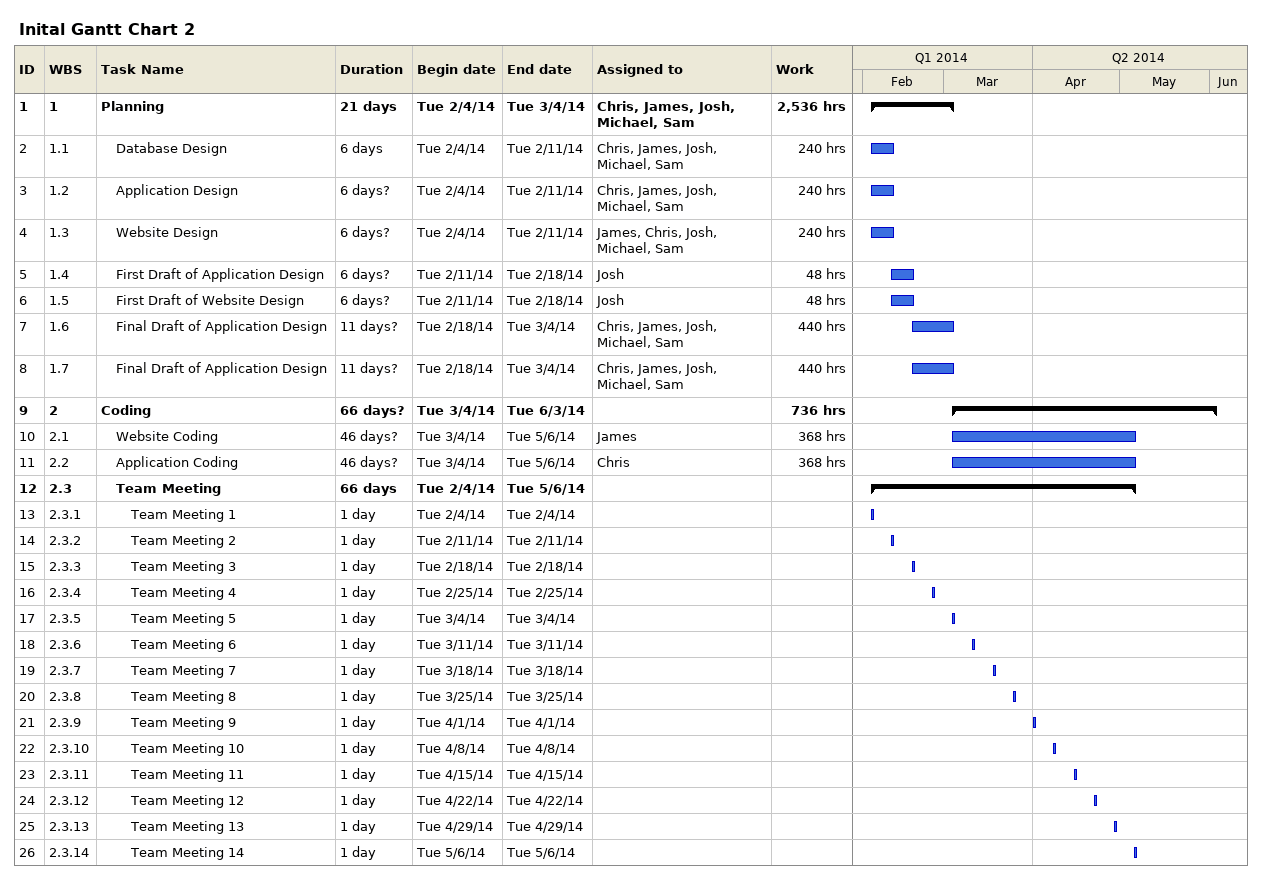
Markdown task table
Inital Gantt Chart 2

| ID | WBS | Task | Duration | Start | Finish | Resources | Work (h) |
|---|---|---|---|---|---|---|---|
| 1 | 1 | **Planning** | 21d | 2014-02-04 | 2014-03-04 | Chris, James, Josh, Michael, Sam | 2536 |
| 2 | 1.1 | Database Design | 6d | 2014-02-04 | 2014-02-11 | Chris, James, Josh, Michael, Sam | 240 |
| 3 | 1.2 | Application Design | 6d? | 2014-02-04 | 2014-02-11 | Chris, James, Josh, Michael, Sam | 240 |
| 4 | 1.3 | Website Design | 6d? | 2014-02-04 | 2014-02-11 | James, Chris, Josh, Michael, Sam | 240 |
| 5 | 1.4 | First Draft of Application Design | 6d? | 2014-02-11 | 2014-02-18 | Josh | 48 |
| 6 | 1.5 | First Draft of Website Design | 6d? | 2014-02-11 | 2014-02-18 | Josh | 48 |
| 7 | 1.6 | Final Draft of Application Design | 11d? | 2014-02-18 | 2014-03-04 | Chris, James, Josh, Michael, Sam | 440 |
| 8 | 1.7 | Final Draft of Application Design | 11d? | 2014-02-18 | 2014-03-04 | Chris, James, Josh, Michael, Sam | 440 |
| 9 | 2 | **Coding** | 66d? | 2014-03-04 | 2014-06-03 |  | 736 |
| 10 | 2.1 | Website Coding | 46d? | 2014-03-04 | 2014-05-06 | James | 368 |
| 11 | 2.2 | Application Coding | 46d? | 2014-03-04 | 2014-05-06 | Chris | 368 |
| 12 | 2.3 | **Team Meeting** | 66d | 2014-02-04 | 2014-05-06 |  |  |
| 13 | 2.3.1 | Team Meeting 1 | 1d | 2014-02-04 | 2014-02-04 |  |  |
| 14 | 2.3.2 | Team Meeting 2 | 1d | 2014-02-11 | 2014-02-11 |  |  |
| 15 | 2.3.3 | Team Meeting 3 | 1d | 2014-02-18 | 2014-02-18 |  |  |
| 16 | 2.3.4 | Team Meeting 4 | 1d | 2014-02-25 | 2014-02-25 |  |  |
| 17 | 2.3.5 | Team Meeting 5 | 1d | 2014-03-04 | 2014-03-04 |  |  |
| 18 | 2.3.6 | Team Meeting 6 | 1d | 2014-03-11 | 2014-03-11 |  |  |
| 19 | 2.3.7 | Team Meeting 7 | 1d | 2014-03-18 | 2014-03-18 |  |  |
| 20 | 2.3.8 | Team Meeting 8 | 1d | 2014-03-25 | 2014-03-25 |  |  |
| 21 | 2.3.9 | Team Meeting 9 | 1d | 2014-04-01 | 2014-04-01 |  |  |
| 22 | 2.3.10 | Team Meeting 10 | 1d | 2014-04-08 | 2014-04-08 |  |  |
| 23 | 2.3.11 | Team Meeting 11 | 1d | 2014-04-15 | 2014-04-15 |  |  |
| 24 | 2.3.12 | Team Meeting 12 | 1d | 2014-04-22 | 2014-04-22 |  |  |
| 25 | 2.3.13 | Team Meeting 13 | 1d | 2014-04-29 | 2014-04-29 |  |  |
| 26 | 2.3.14 | Team Meeting 14 | 1d | 2014-05-06 | 2014-05-06 |  |  |
